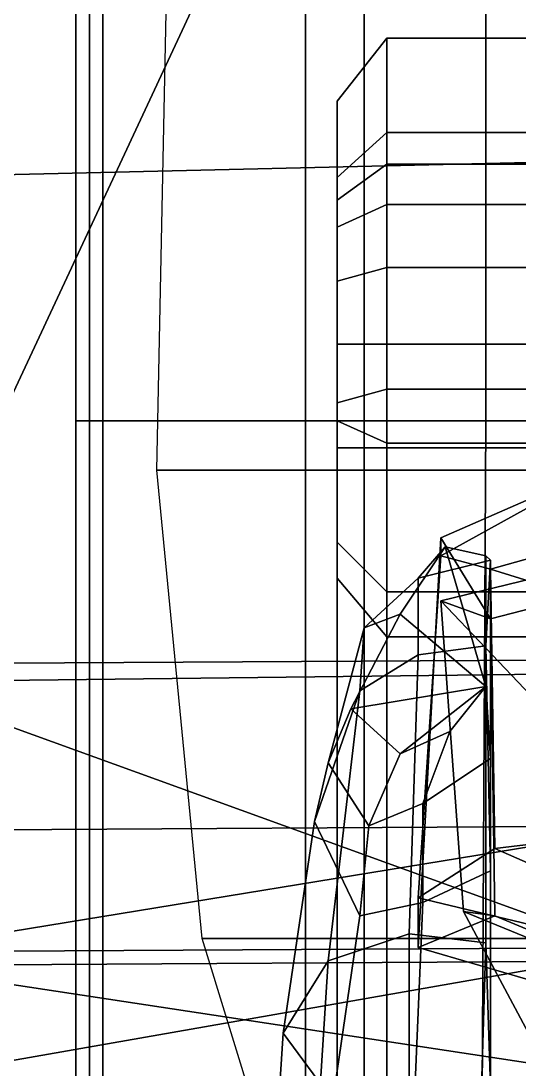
# Model space of a CAD drawing. Extents: x -2750 to 2751, y -1310 to 2918.
# Drawn here: x -312.2 to -201.6, y -91 to 141.8 of the extents above; entities that cross this region are included whole.
import ezdxf

# ---------------------------------------------------------------- set-up
doc = ezdxf.new("R2010")
doc.units = 0

msp = doc.modelspace()

# ---------------------------------------------------------------- linework, layer by layer
at = {"layer": '102595', "color": 1}
for points in [[(-242, 107, -84), (-242, 124, 171), (-231, 138, 181), (-231, 117, -87)], [(-242, 124, 171), (-242, 107, 186), (-231, 117, 196), (-231, 138, 181)], [(-231, 117, -87), (-231, 138, 181), (-52, 138, 181), (-52, 117, -87)], [(-231, 138, 181), (-231, 117, 196), (-52, 117, 196), (-52, 138, 181)], [(-242, 107, 186), (-242, 124, 171), (-242, 107, -84), (-242, 107, 186)], [(-242, 102, -144), (-242, 107, -84), (-231, 117, -87), (-231, 110, -149)], [(-242, 107, 186), (-242, 70, 185), (-231, 70, 195), (-231, 117, 196)], [(-231, 110, -149), (-231, 117, -87), (-52, 117, -87), (-52, 110, -149)], [(-231, 117, 196), (-231, 70, 195), (-52, 70, 195), (-52, 117, 196)], [(-242, 18, -144), (-242, 102, -144), (-231, 110, -149), (-231, 5, -149)], [(-231, 5, -149), (-231, 110, -149), (-52, 110, -149), (-52, 5, -149)], [(-242, 107, 186), (-242, 107, -84), (-242, 102, -144), (-242, 107, 186)], [(-242, 107, 186), (-242, 102, -144), (-242, 18, -144), (-242, 107, 186)], [(-242, 107, 186), (-242, 18, -144), (-242, 26, -82), (-242, 107, 186)], [(-242, 107, 186), (-242, 26, -82), (-242, 53, 169), (-242, 107, 186)], [(-242, 107, 186), (-242, 53, 169), (-242, 70, 185), (-242, 107, 186)], [(-242, 70, 185), (-242, 53, 169), (-231, 48, 178), (-231, 70, 195)], [(-231, 70, 195), (-231, 48, 178), (-52, 48, 178), (-52, 70, 195)], [(-242, 53, 169), (-242, 26, -82), (-231, 15, -84), (-231, 48, 178)], [(-231, 48, 178), (-231, 15, -84), (-52, 15, -84), (-52, 48, 178)], [(-242, 26, -82), (-242, 18, -144), (-231, 5, -149), (-231, 15, -84)], [(-231, 15, -84), (-231, 5, -149), (-52, 5, -149), (-52, 15, -84)]]:
    msp.add_3dface(points, dxfattribs=at)
at = {"layer": '105485', "color": 1}
for points in [[(-231, 60, -95), (-231, 101, -100), (-242, 96, -111), (-242, 57, -105)], [(-231, 101, -100), (-231, 87, -202), (-242, 84, -193), (-242, 96, -111)], [(-52, 60, -95), (-52, 101, -100), (-231, 101, -100), (-231, 60, -95)], [(-52, 101, -100), (-52, 87, -202), (-231, 87, -202), (-231, 101, -100)], [(-242, -184, -90), (-242, 57, -105), (-242, 96, -111), (-242, -184, -90)], [(-242, -184, -90), (-242, 96, -111), (-242, 84, -193), (-242, -184, -90)], [(-231, 87, -202), (-231, 47, -195), (-242, 47, -185), (-242, 84, -193)], [(-52, 87, -202), (-52, 47, -195), (-231, 47, -195), (-231, 87, -202)], [(-242, -184, -90), (-242, 84, -193), (-242, 47, -185), (-242, -184, -90)], [(-231, -176, -70), (-231, 60, -95), (-242, 57, -105), (-242, -171, -77)], [(-52, -176, -70), (-52, 60, -95), (-231, 60, -95), (-231, -176, -70)], [(-242, -184, -90), (-242, -171, -77), (-242, 57, -105), (-242, -184, -90)], [(-231, 47, -195), (-231, -190, -158), (-242, -183, -146), (-242, 47, -185)], [(-242, -184, -90), (-242, 47, -185), (-242, -183, -146), (-242, -184, -90)], [(-52, 47, -195), (-52, -190, -158), (-231, -190, -158), (-231, 47, -195)]]:
    msp.add_3dface(points, dxfattribs=at)
at = {"layer": '148381', "color": 1}
for points in [[(-282, 42, 365), (-272, 536, 329), (273, 536, 329), (283, 42, 365)], [(-272, -62, 381), (-282, 42, 365), (283, 42, 365), (273, -62, 381)], [(-260, -101, 401), (-272, -62, 381), (273, -62, 381), (261, -101, 401)]]:
    msp.add_3dface(points, dxfattribs=at)
at = {"layer": '192891', "color": 1}
for points in [[(-297, 219, -63), (-300, 219, 85), (-300, 53, 94), (-297, 53, -65)], [(-300, 219, 85), (-297, 219, 194), (-297, 53, 204), (-300, 53, 94)], [(-249, 219, -173), (-297, 219, -63), (-297, 53, -65), (-249, 53, -177)], [(-297, 219, 194), (-294, 219, 353), (-294, 53, 366), (-297, 53, 204)], [(-294, 219, 353), (-236, 219, 419), (-236, 53, 433), (-294, 53, 366)], [(-209, 219, -210), (-249, 219, -173), (-249, 53, -177), (-209, 53, -212)], [(-236, 219, 419), (-185, 219, 443), (-185, 53, 457), (-236, 53, 433)], [(-131, 219, -240), (-209, 219, -210), (-209, 53, -212), (-131, 53, -236)], [(-297, 53, -65), (-300, 53, 94), (-300, -125, 94), (-297, -125, -68)], [(-300, 53, 94), (-297, 53, 204), (-297, -125, 204), (-300, -125, 94)], [(-249, 53, -177), (-297, 53, -65), (-297, -125, -68), (-249, -125, -180)], [(-297, 53, 204), (-294, 53, 366), (-294, -125, 366), (-297, -125, 204)], [(-294, 53, 366), (-236, 53, 433), (-236, -125, 433), (-294, -125, 366)], [(-209, 53, -212), (-249, 53, -177), (-249, -125, -180), (-210, -125, -212)], [(-236, 53, 433), (-185, 53, 457), (-185, -99, 469), (-236, -125, 433)], [(-131, 53, -236), (-209, 53, -212), (-210, -125, -212), (-121, -125, -236)]]:
    msp.add_3dface(points, dxfattribs=at)
at = {"layer": '42331', "color": 1}
for points in [[(-342, 107, 378), (-342, 358, 362), (-171, 366, 357), (-171, 111, 374)], [(-342, -1, 485), (-171, 0, 483), (-171, 366, 451), (-342, -1, 485)], [(-342, 358, 448), (-342, -1, 485), (-171, 366, 451), (-342, 358, 448)], [(-342, -5, 390), (-342, 107, 378), (-171, 111, 374), (-171, -3, 385)], [(-342, -1, 485), (-342, -38, 483), (-171, -37, 481), (-171, 0, 483)], [(-342, -5, 390), (-171, -3, 385), (-171, -67, 399), (-342, -5, 390)], [(-342, -68, 403), (-342, -5, 390), (-171, -67, 399), (-342, -68, 403)], [(-342, -65, 476), (-171, -64, 474), (-171, -37, 481), (-342, -65, 476)], [(-342, -38, 483), (-342, -65, 476), (-171, -37, 481), (-342, -38, 483)], [(-342, -94, 466), (-171, -94, 463), (-171, -64, 474), (-342, -94, 466)], [(-342, -65, 476), (-342, -94, 466), (-171, -64, 474), (-342, -65, 476)], [(-342, -68, 403), (-171, -67, 399), (-171, -94, 414), (-342, -68, 403)], [(-342, -94, 417), (-342, -68, 403), (-171, -94, 414), (-342, -94, 417)]]:
    msp.add_3dface(points, dxfattribs=at)
at = {"layer": '64861', "color": 1}
for points in [[(-181, 44, 151), (-219, 23, 159), (-208, 20, 178), (-176, 29, 183)], [(-187, 41, 84), (-219, 27, 87), (-219, 23, 159), (-181, 44, 151)], [(-173, 18, 10), (-208, 9, 13), (-219, 27, 87), (-187, 41, 84)], [(-176, 29, 183), (-208, 20, 178), (-166, 7, 204), (-154, 11, 203)], [(-219, 27, 87), (-224, -64, 135), (-224, -53, 179), (-219, 23, 159)], [(-208, 9, 13), (-207, -57, 34), (-224, -64, 135), (-219, 27, 87)], [(-228, 10, 129), (-218, 25, 135), (-224, 18, 117), (-236, 7, 106)], [(-209, -6, 180), (-218, 25, 135), (-228, 10, 129), (-209, -6, 180)], [(-218, 25, 135), (-209, 23, 138), (-208, 22, 116), (-224, 18, 117)], [(-209, -6, 180), (-209, 23, 138), (-218, 25, 135), (-209, -6, 180)], [(-219, 23, 159), (-224, -53, 179), (-207, -42, 195), (-208, 20, 178)], [(-224, 18, 117), (-208, 22, 116), (-209, 3, 85), (-224, 1, 89)], [(-178, 23, -65), (-219, 13, -56), (-208, 9, 13), (-173, 18, 10)], [(-169, 0, -105), (-199, -8, -94), (-219, 13, -56), (-178, 23, -65)], [(-209, 23, 138), (-209, -6, 180), (-208, -22, 175), (-208, 22, 116)], [(-208, 22, 116), (-208, -22, 175), (-208, -47, 150), (-209, 3, 85)], [(-208, 20, 178), (-207, -42, 195), (-165, -37, 215), (-166, 7, 204)], [(-236, 7, 106), (-224, 18, 117), (-224, 1, 89), (-237, -7, 81)], [(-219, 13, -56), (-214, -56, 22), (-207, -57, 34), (-208, 9, 13)], [(-199, -8, -94), (-199, -84, 11), (-214, -56, 22), (-219, 13, -56)], [(-239, -11, 140), (-228, 10, 129), (-236, 7, 106), (-244, -23, 125)], [(-209, -6, 180), (-228, 10, 129), (-239, -11, 140), (-209, -6, 180)], [(-244, -23, 125), (-236, 7, 106), (-237, -7, 81), (-247, -36, 108)], [(-224, 1, 89), (-209, 3, 85), (-209, -63, 12), (-226, -61, 9)], [(-209, 3, 85), (-208, -47, 150), (-208, -95, 71), (-209, -63, 12)], [(-237, -7, 81), (-224, 1, 89), (-226, -61, 9), (-244, -67, 15)], [(-209, -6, 180), (-239, -11, 140), (-228, -21, 168), (-209, -6, 180)], [(-209, -6, 180), (-228, -21, 168), (-217, -16, 185), (-209, -6, 180)], [(-209, -6, 180), (-217, -16, 185), (-223, -32, 184), (-208, -22, 175)], [(-247, -36, 108), (-237, -7, 81), (-244, -67, 15), (-254, -83, 44)], [(-228, -21, 168), (-239, -11, 140), (-244, -23, 125), (-235, -37, 164)], [(-217, -16, 185), (-228, -21, 168), (-235, -37, 164), (-223, -32, 184)], [(-235, -37, 164), (-244, -23, 125), (-247, -36, 108), (-237, -57, 145)], [(-208, -22, 175), (-223, -32, 184), (-223, -54, 163), (-208, -47, 150)], [(-223, -32, 184), (-235, -37, 164), (-237, -57, 145), (-223, -54, 163)], [(-237, -57, 145), (-247, -36, 108), (-254, -83, 44), (-243, -98, 73)], [(-207, -42, 195), (-173, -57, 198), (-152, -44, 216), (-165, -37, 215)], [(-224, -53, 179), (-178, -64, 183), (-173, -57, 198), (-207, -42, 195)], [(-208, -47, 150), (-223, -54, 163), (-225, -101, 82), (-208, -95, 71)], [(-224, -64, 135), (-183, -76, 136), (-178, -64, 183), (-224, -53, 179)], [(-223, -54, 163), (-237, -57, 145), (-243, -98, 73), (-225, -101, 82)], [(-207, -57, 34), (-171, -72, 39), (-183, -76, 136), (-224, -64, 135)], [(-214, -56, 22), (-175, -72, 34), (-171, -72, 39), (-207, -57, 34)], [(-199, -84, 11), (-167, -75, 23), (-175, -72, 34), (-214, -56, 22)], [(-244, -67, 15), (-226, -61, 9), (-226, -130, -15), (-248, -130, -7)], [(-226, -61, 9), (-209, -63, 12), (-211, -130, -12), (-226, -130, -15)], [(-209, -63, 12), (-208, -95, 71), (-211, -130, 51), (-211, -130, -12)], [(-254, -83, 44), (-244, -67, 15), (-248, -130, -7), (-257, -130, 24)], [(-243, -98, 73), (-254, -83, 44), (-257, -130, 24), (-247, -130, 55)]]:
    msp.add_3dface(points, dxfattribs=at)

doc.saveas('drawing.dxf')
